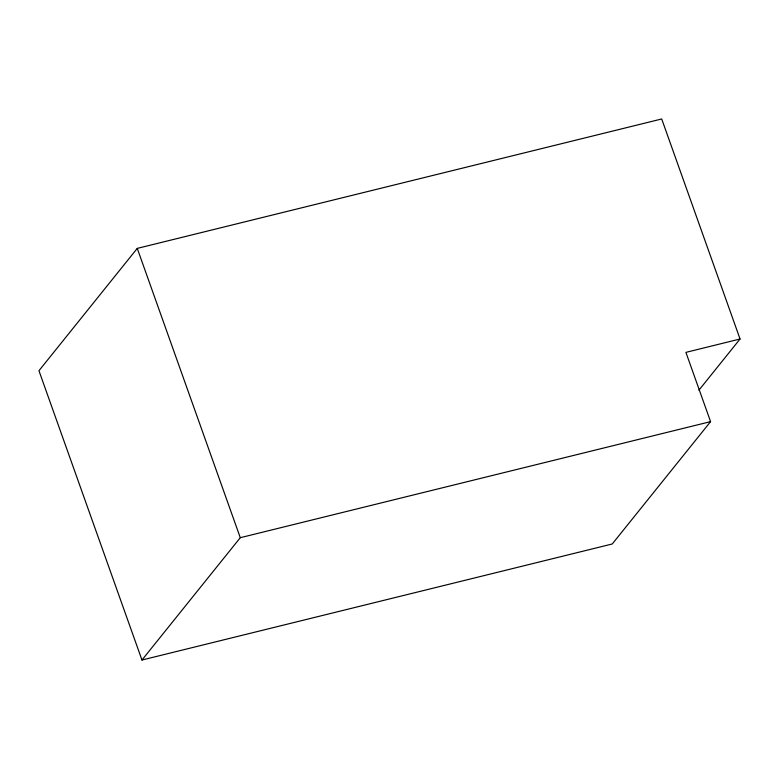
<?xml version="1.0" encoding="UTF-8"?>
<svg xmlns="http://www.w3.org/2000/svg" width="779" height="779" viewBox="0 0 779 779"><rect width="100%" height="100%" fill="white"/><g stroke="black" fill="none" stroke-linecap="round" stroke-linejoin="round"><path stroke-width="1.17" d="M137.26 248.394L38.95 370.726L141.963 660.027L612.255 543.976L710.575 421.634L685.909 352.371L740.05 339.001L661.702 118.973L137.26 248.394L240.283 537.695L141.963 660.027M698.899 390.211L740.05 339.001M240.283 537.695L710.575 421.634"/></g></svg>
